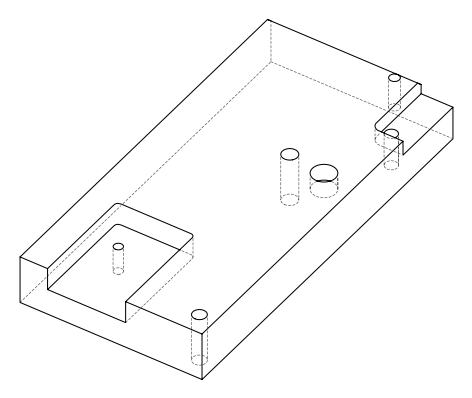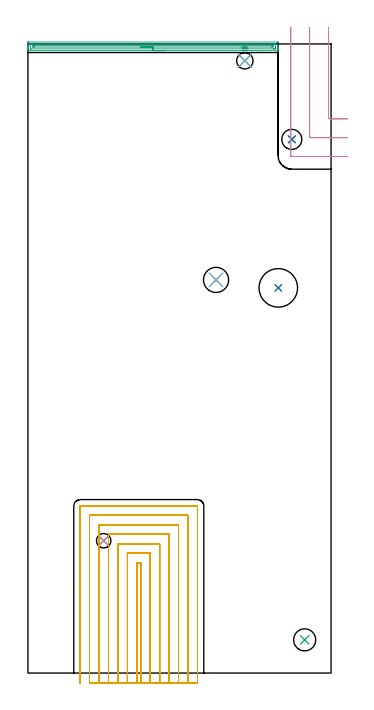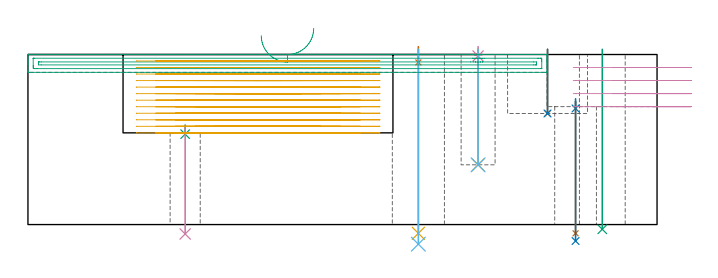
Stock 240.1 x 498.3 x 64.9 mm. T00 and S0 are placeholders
(PLAN: 17 operations, 13 tool changes, 72.8 min)
(1 SPOT_DRILL | STEP1HOLE | NXT0321_9005460120000 | 0.05 min | 182 mm3)
(2 SPOT_DRILL_1 | STEP1HOLE_1 | NXT0321_9005460120000 | 0.03 min | 2161 mm3)
(3 SPOT_DRILL_2 | STEP1HOLE_3 | NXT0321_9005460120000 | 0.04 min | 3265 mm3)
(4 SPOT_DRILL_3 | STEP1POCKET | NXT0321_9005460120000 | 0.03 min | 3 mm3)
(5 DRILL_THROUGH_HOLE_INTO_CENTER | STEP1HOLE | NXT0301_072 | 0.28 min | 5013 mm3)
(6 DRILL_TO_ENLARGE_THROUGH_HOLE | STEP1HOLE | UGT0301_265 | 0.3 min | 14946 mm3)
(7 DRILL_THROUGH_HOLE_INTO_CENTER_1 | STEP1HOLE_1 | NXT0301_072 | 0.21 min | 3621 mm3)
(8 DRILL_TO_ENLARGE_THROUGH_HOLE_1 | STEP1HOLE_1 | UGT0301_241 | 0.22 min | 7065 mm3)
(9 INDEXABLE_INSERT_DRILL_THROUGH_HOLE_FROM_SOLID | STEP1HOLE_2 | NXT0302_006 | 0.28 min | 15573 mm3)
(10 DRILL_THROUGH_HOLE_INTO_CENTER_2 | STEP1HOLE_3 | NXT0301_086 | 0.17 min | 3703 mm3)
(11 DRILL_BLIND_HOLE_INTO_CENTER | STEP1POCKET | NXT0301_042 | 0.18 min | 1607 mm3)
(12 DRILL_TO_ENLARGE_BLIND_HOLE | STEP1POCKET | UGT0301_374 | 0.18 min | 3950 mm3)
(13 INDEXABLE_INSERT_DRILL_BLIND_HOLE_FROM_SOLID | STEP1POCKET_1 | NXT0302_006 | 0.1 min | 5350 mm3)
(14 DRILL_TO_ENLARGE_BLIND_HOLE_1 | STEP1POCKET_1 | UGT0301_381 | 0.1 min | 11070 mm3)
(15 AREA_MILL | FG_CHAMFER_SURFACE | UGT0205_001 | 4.93 min | 4681 mm3)
(16 MILL_CORNER_NOTCH_RECTANGULAR | CORNER_NOTCH_RECTANGULAR | UGT0201_104 | Follow Part, ap 5, ae 75% | 3.1 min | 78365 mm3)
(17 MILL_SLOT | SLOT_PARTIAL_RECTANGULAR | NXT0201_013 | Follow Part, ap 2.5, ae 75% | 62.56 min | 419503 mm3)
(TOOL NXT0321_9005460120000 | NC Spot Drill, 142deg, 12mm, Carbide, Uncoated | D12 PA142 FL30 Z2)
(TOOL NXT0301_072 | Carbide Drill 10.1mm [860.1-1010-051A1-MM 2214] | D10.1 PA140 FL71 Z2)
(TOOL UGT0301_265 | Twist Drill 19.9 mm | D19.9 PA118 FL140 Z2)
(TOOL UGT0301_241 | Twist Drill 15.9 mm | D15.9 PA118 FL120 Z2)
(TOOL NXT0302_006 | Index. Insert Drill 17.5mm [880-D1750L25-05] | D17.5 PA176 FL88 Z2)
(TOOL NXT0301_086 | Carbide Drill 11.5mm [860.1-1150-035A1-MM 2214] | D11.5 PA140 FL55 Z2)
(TOOL NXT0301_042 | Carbide Drill 7.1mm [860.1-0710-057A1-MM 2214] | D7.1 PA140 FL85 Z2)
(TOOL UGT0301_374 | Twist Drill Flat Bottom 13 mm | D13 PA180 FL101 Z2)
(TOOL UGT0301_381 | Twist Drill Flat Bottom 30.5 mm | D30.5 PA180 FL175 Z2)
(TOOL UGT0205_001 | Chamfer Mill 20 x 3 x 45 deg. | D20 FL50 Z2)
(TOOL UGT0201_104 | End Mill 20 mm | D20 FL22 Z2)
(TOOL NXT0201_013 | ENDMILL 10mm | D10 FL30 Z4)
(OP 1 SPOT_DRILL)
G17 G21 G94 G90
T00 M6
G54
G17 G0 G90 X149. Y311.4 S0 M3
G43 Z74.9 H0
G94 G81 G98 Z61.9 F250. R67.9
G80
M5
M2
(OP 2 SPOT_DRILL_1)
G17 G21 G94 G90
T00 M6
G54
G17 G0 G90 X209. Y422.7 S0 M3
G43 Z74.9 H0
G94 G81 G98 Z44.316 F250. R48.
G80
M5
M2
(OP 3 SPOT_DRILL_2)
G17 G21 G94 G90
T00 M6
G54
G17 G0 G90 X60. Y104.8 S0 M3
G43 Z74.9 H0
G94 G81 G98 Z34.505 F250. R38.
G80
M5
M2
(OP 4 SPOT_DRILL_3)
G17 G21 G94 G90
T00 M6
G54
G17 G0 G90 X171.8 Y485. S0 M3
G43 Z74.9 H0
G94 G81 G98 Z64.336 F250. R67.9
G80
M5
M2
(OP 5 DRILL_THROUGH_HOLE_INTO_CENTER)
G17 G21 G94 G90
T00 M6
G54
G17 G0 G90 X149. Y311.4 S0 M3
G43 Z74.9 H1
G94 G73 G98 Z-3.338 F250. Q9.748 R66.9
G80
M5
M2
(OP 6 DRILL_TO_ENLARGE_THROUGH_HOLE)
G17 G21 G94 G90
T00 M6
G54
G17 G0 G90 X149. Y311.4 S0 M3
G43 Z74.9 H0
G94 G73 G98 Z-7.479 F250. Q18.095 R66.9
G80
M5
M2
(OP 7 DRILL_THROUGH_HOLE_INTO_CENTER_1)
G17 G21 G94 G90
T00 M6
G54
G17 G0 G90 X209. Y422.7 S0 M3
G43 Z74.9 H1
G94 G73 G98 Z-3.338 F250. Q9.668 R47.
G80
M5
M2
(OP 8 DRILL_TO_ENLARGE_THROUGH_HOLE_1)
G17 G21 G94 G90
T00 M6
G54
G17 G0 G90 X209. Y422.7 S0 M3
G43 Z74.9 H0
G94 G73 G98 Z-6.277 F250. Q12.819 R47.
G80
M5
M2
(OP 9 INDEXABLE_INSERT_DRILL_THROUGH_HOLE_FROM_SOLID)
G17 G21 G94 G90
T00 M6
G54
G17 G0 G90 X219.2 Y26.3 S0 M3
G43 Z74.9 H1
G94 G81 G98 Z-1.806 F250. R66.9
G80
M5
M2
(OP 10 DRILL_THROUGH_HOLE_INTO_CENTER_2)
G17 G21 G94 G90
T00 M6
G54
G17 G0 G90 X60. Y104.8 S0 M3
G43 Z74.9 H1
G94 G73 G98 Z-3.593 F250. Q9.648 R37.
G80
M5
M2
(OP 11 DRILL_BLIND_HOLE_INTO_CENTER)
G17 G21 G94 G90
T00 M6
G54
G17 G0 G90 X171.8 Y485. S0 M3
G43 Z74.9 H1
G94 G81 G98 Z22.8 F250. R66.9
G80
M5
M2
(OP 12 DRILL_TO_ENLARGE_BLIND_HOLE)
G17 G21 G94 G90
T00 M6
G54
G17 G0 G90 X171.8 Y485. S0 M3
G43 Z74.9 H0
G94 G73 G98 Z22.8 F250. Q10.525 R66.9
G80
M5
M2
(OP 13 INDEXABLE_INSERT_DRILL_BLIND_HOLE_FROM_SOLID)
G17 G21 G94 G90
T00 M6
G54
G17 G0 G90 X198.3 Y305.1 S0 M3
G43 Z74.9 H1
G94 G81 G98 Z42.4 F250. R66.9
G80
M5
M2
(OP 14 DRILL_TO_ENLARGE_BLIND_HOLE_1)
G17 G21 G94 G90
T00 M6
G54
G17 G0 G90 X198.3 Y305.1 S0 M3
G43 Z74.9 H0
G94 G81 G98 Z42.4 F250. R66.9
G80
M5
M2
(OP 15 AREA_MILL)
G17 G21 G94 G90
T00 M6
G54
G17 G0 G90 X109.051 Y493. S1061 M3
G43 Z74.9 H0
G94 G1 X109.013 Z74.028 F250.
X108.899 Z73.163
X108.71 Z72.311
X108.448 Z71.479
X108.114 Z70.673
X107.711 Z69.9
X107.242 Z69.164
X106.711 Z68.472
X106.122 Z67.829
X105.479 Z67.239
X104.787 Z66.708
X104.051 Z66.239
X103.277 Z65.837
X102.471 Z65.503
X101.639 Z65.24
X100.787 Z65.052
X99.922 Z64.938
X99.051 Z64.9
X0.141
X0.01 Y493.002 Z64.888
X0.002 Y493.106 Z64.786
X0. Y493.216 Z64.683
Y493.894 Z64.005
Y494.538 Z63.361
Y495.089 Z62.806
Y495.365 Z62.532
Y495.963 Z61.934
Y496.239 Z61.658
Y496.837 Z61.058
Y499.159 Z58.737
X0.003 Y499.458 Z58.438
X0.01 Y499.792 Z58.104
X0.24 Y499.797 Z58.101
X0.586 Y499.8 Z58.1
X197.514
X197.86 Y499.797 Z58.101
X198.09 Y499.792 Z58.104
X198.1 Y499.458 Z58.438
Y496.837 Z61.058
Y496.239 Z61.658
Y495.963 Z61.934
Y495.365 Z62.532
Y495.089 Z62.806
Y494.538 Z63.361
Y494.216 Z63.683
Y493.216 Z64.683
Y493.108 Z64.784
X198.09 Y493.002 Z64.888
X197.959 Y493. Z64.9
X173.409 Y493.009 Z64.891
X172.625 Y493.011 Z64.888
X172.564 Y493.013 Z64.887
X172.347 Y493.024 Z64.876
X172.213 Y493.031 Z64.869
X172.012 Y493.04 Z64.856
X171.847 Y493.039 Z64.851
X171.673 Y493.042 Z64.852
X171.62 Y493.043 Z64.853
X171.453 Y493.036 Z64.861
X170.958 Y493.009 Z64.89
X170.556 Y493.002 Z64.898
X169.89 Y493. Z64.899
X99.051 Z64.9
Y494.415 Z63.485
X2.368
X2.164 Y494.416 Z63.484
X2.037 Y494.42 Z63.48
X2.013 Y494.421 Z63.479
X2.008 Y494.436 Z63.464
X2.004 Y494.457 Z63.443
X2.001 Y494.576 Z63.324
X2. Y497.197 Z60.703
X2.004 Y497.71 Z60.19
X2.009 Y498.062 Z59.838
X2.033 Y498.379 Z59.521
X2.368 Y498.383 Z59.517
X2.572 Y498.385 Z59.515
X3.259 Y498.386 Z59.514
X3.462
X195.732 Y498.385 Z59.515
X195.936 Y498.384 Z59.516
X196.063 Y498.38 Z59.52
X196.087 Y498.379 Z59.521
X196.092 Y498.364 Z59.536
X196.096 Y498.343 Z59.558
X196.099 Y498.224 Z59.676
X196.1 Y495.602 Z62.298
X196.096 Y495.089 Z62.811
X196.091 Y494.737 Z63.163
X196.066 Y494.422 Z63.478
X195.732 Y494.418 Z63.482
X195.527 Y494.416 Z63.484
X194.841 Y494.415 Z63.485
X194.637
X174.135 Y494.423 Z63.477
X173.455 Y494.424 Z63.476
X173.241 Y494.426 Z63.474
X172.564 Y494.436 Z63.464
X171.673 Y494.452 Z63.448
X171.437 Y494.447 Z63.453
X170.782 Y494.426 Z63.474
X170.572 Y494.421 Z63.479
X169.89 Y494.416 Z63.484
X169.687 Y494.415 Z63.485
X99.051
Y495.829 Z62.071
X5.042
X4.286 Y495.83 Z62.07
X4.15 Y495.832 Z62.068
X4.022 Y495.835 Z62.065
X4.01 Y495.963 Z61.937
X4.004 Y496.106 Z61.794
X4.01 Y496.837 Z61.063
X4.02 Y496.964 Z60.936
X5.042 Y496.971 Z60.929
X193.058
X193.814 Y496.97 Z60.93
X193.949 Y496.968 Z60.932
X194.078 Y496.965 Z60.935
X194.09 Y496.837 Z61.063
X194.096 Y496.693 Z61.207
X194.09 Y495.963 Z61.937
X194.078 Y495.837 Z62.063
X193.058 Y495.83 Z62.07
X173.583 Y495.838 Z62.062
X173.455
X172.683 Y495.846 Z62.054
X172.564 Y495.849 Z62.051
X171.77 Y495.868 Z62.032
X171.673 Y495.867 Z62.033
X170.902 Y495.845 Z62.055
X170.782 Y495.842 Z62.058
X170.025 Y495.831 Z62.069
X168.999 Y495.829 Z62.071
X99.051
X98.179 Z62.109
X97.314 Z62.223
X96.463 Z62.412
X95.631 Z62.674
X94.825 Z63.008
X94.051 Z63.411
X93.315 Z63.88
X92.623 Z64.411
X91.98 Z65.
X91.39 Z65.643
X90.859 Z66.336
X90.391 Z67.071
X89.988 Z67.845
X89.654 Z68.651
X89.392 Z69.483
X89.203 Z70.335
X89.089 Z71.2
X89.051 Z72.071
G0 Z74.9
M5
M2
(OP 16 MILL_CORNER_NOTCH_RECTANGULAR)
G17 G21 G94 G90
T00 M6
G54
G17 G0 G90 X238.1 Y511.3 S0 M3
G43 Z74.929 H0
Z59.947
G94 G1 Y508.3 F250.
Y440.095 F500.
G3 X239.095 Y439.1 R1.
G1 X250.1
X253.1 F250.
G0 Z74.929
X223.1 Y511.3
Z59.947
G1 Y508.3
Y425.095 F500.
G3 X224.095 Y424.1 R1.
G1 X250.1
X253.1 F250.
G0 Z74.929
X208.1 Y511.3
Z59.947
G1 Y508.3
Y410.095 F500.
G3 X209.095 Y409.1 R1.
G1 X250.1
X253.1 F250.
G0 Z74.929
X238.1 Y511.3
Z54.965
G1 Y508.3
Y440.095 F500.
G3 X239.095 Y439.1 R1.
G1 X250.1
X253.1 F250.
G0 Z74.929
X223.1 Y511.3
Z54.965
G1 Y508.3
Y425.095 F500.
G3 X224.095 Y424.1 R1.
G1 X250.1
X253.1 F250.
G0 Z74.929
X208.1 Y511.3
Z54.965
G1 Y508.3
Y410.095 F500.
G3 X209.095 Y409.1 R1.
G1 X250.1
X253.1 F250.
G0 Z74.929
X238.1 Y511.3
Z49.982
G1 Y508.3
Y440.095 F500.
G3 X239.095 Y439.1 R1.
G1 X250.1
X253.1 F250.
G0 Z74.929
X223.1 Y511.3
Z49.982
G1 Y508.3
Y425.095 F500.
G3 X224.095 Y424.1 R1.
G1 X250.1
X253.1 F250.
G0 Z74.929
X208.1 Y511.3
Z49.982
G1 Y508.3
Y410.095 F500.
G3 X209.095 Y409.1 R1.
G1 X250.1
X253.1 F250.
G0 Z74.929
X238.1 Y511.3
Z45.
G1 Y508.3
Y440.095 F500.
G3 X239.095 Y439.1 R1.
G1 X250.1
X253.1 F250.
G0 Z74.929
X223.1 Y511.3
Z45.
G1 Y508.3
Y425.095 F500.
G3 X224.095 Y424.1 R1.
G1 X250.1
X253.1 F250.
G0 Z74.929
X208.1 Y511.3
Z45.
G1 Y508.3
Y410.095 F500.
G3 X209.095 Y409.1 R1.
G1 X250.1
X253.1 F250.
G0 Z74.929
M5
M2
(OP 17 MILL_SLOT)
G17 G21 G94 G90
T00 M6
G54
G17 G0 G90 X89.3 Y-8. S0 M3
G43 Z74.929 H0
Z62.435
G94 G1 Y-5. F250.
Y87.4 F500.
X86.3
Y-5.
Y-8. F250.
X96.8
Y-5.
Y94.9 F500.
X78.8
Y-5.
Y-8. F250.
X104.3
Y-5.
Y102.4 F500.
X71.3
Y-5.
Y-8. F250.
X111.8
Y-5.
Y109.9 F500.
X63.8
Y-5.
Y-8. F250.
X119.3
Y-5.
Y117.4 F500.
X56.3
Y-5.
Y-8. F250.
X126.8
Y-5.
Y124.9 F500.
X48.8
Y-5.
Y-8. F250.
X134.3
Y-5.
Y132.2 F500.
G3 X134.1 Y132.4 R0.2
G1 X41.5
G3 X41.3 Y132.2 R0.2
G1 Y-5.
Y-8. F250.
G0 X89.3 Z59.941
G1 Y-5.
Y87.4 F500.
X86.3
Y-5.
Y-8. F250.
X96.8
Y-5.
Y94.9 F500.
X78.8
Y-5.
Y-8. F250.
X104.3
Y-5.
Y102.4 F500.
X71.3
Y-5.
Y-8. F250.
X111.8
Y-5.
Y109.9 F500.
X63.8
Y-5.
Y-8. F250.
X119.3
Y-5.
Y117.4 F500.
X56.3
Y-5.
Y-8. F250.
X126.8
Y-5.
Y124.9 F500.
X48.8
Y-5.
Y-8. F250.
X134.3
Y-5.
Y132.2 F500.
G3 X134.1 Y132.4 R0.2
G1 X41.5
G3 X41.3 Y132.2 R0.2
G1 Y-5.
Y-8. F250.
G0 X89.3 Z57.447
G1 Y-5.
Y87.4 F500.
X86.3
Y-5.
Y-8. F250.
X96.8
Y-5.
Y94.9 F500.
X78.8
Y-5.
Y-8. F250.
X104.3
Y-5.
Y102.4 F500.
X71.3
Y-5.
Y-8. F250.
X111.8
Y-5.
Y109.9 F500.
X63.8
Y-5.
Y-8. F250.
X119.3
Y-5.
Y117.4 F500.
X56.3
Y-5.
Y-8. F250.
X126.8
Y-5.
Y124.9 F500.
X48.8
Y-5.
Y-8. F250.
X134.3
Y-5.
Y132.2 F500.
G3 X134.1 Y132.4 R0.2
G1 X41.5
G3 X41.3 Y132.2 R0.2
G1 Y-5.
Y-8. F250.
G0 X89.3 Z54.953
G1 Y-5.
Y87.4 F500.
X86.3
Y-5.
Y-8. F250.
X96.8
Y-5.
Y94.9 F500.
X78.8
Y-5.
Y-8. F250.
X104.3
Y-5.
Y102.4 F500.
X71.3
Y-5.
Y-8. F250.
X111.8
Y-5.
Y109.9 F500.
X63.8
Y-5.
Y-8. F250.
X119.3
Y-5.
Y117.4 F500.
X56.3
Y-5.
Y-8. F250.
X126.8
Y-5.
Y124.9 F500.
X48.8
Y-5.
Y-8. F250.
X134.3
Y-5.
Y132.2 F500.
G3 X134.1 Y132.4 R0.2
G1 X41.5
G3 X41.3 Y132.2 R0.2
G1 Y-5.
Y-8. F250.
G0 X89.3 Z52.459
G1 Y-5.
Y87.4 F500.
X86.3
Y-5.
Y-8. F250.
X96.8
Y-5.
Y94.9 F500.
X78.8
Y-5.
Y-8. F250.
X104.3
Y-5.
Y102.4 F500.
X71.3
Y-5.
Y-8. F250.
X111.8
Y-5.
Y109.9 F500.
X63.8
Y-5.
Y-8. F250.
X119.3
Y-5.
Y117.4 F500.
X56.3
Y-5.
Y-8. F250.
X126.8
Y-5.
Y124.9 F500.
X48.8
Y-5.
Y-8. F250.
X134.3
Y-5.
Y132.2 F500.
G3 X134.1 Y132.4 R0.2
G1 X41.5
G3 X41.3 Y132.2 R0.2
G1 Y-5.
Y-8. F250.
G0 X89.3 Z49.965
G1 Y-5.
Y87.4 F500.
X86.3
Y-5.
Y-8. F250.
X96.8
Y-5.
Y94.9 F500.
X78.8
Y-5.
Y-8. F250.
X104.3
Y-5.
Y102.4 F500.
X71.3
Y-5.
Y-8. F250.
X111.8
Y-5.
Y109.9 F500.
X63.8
Y-5.
Y-8. F250.
X119.3
Y-5.
Y117.4 F500.
X56.3
Y-5.
Y-8. F250.
X126.8
Y-5.
Y124.9 F500.
X48.8
Y-5.
Y-8. F250.
X134.3
Y-5.
Y132.2 F500.
G3 X134.1 Y132.4 R0.2
G1 X41.5
G3 X41.3 Y132.2 R0.2
G1 Y-5.
Y-8. F250.
G0 X89.3 Z47.47
G1 Y-5.
Y87.4 F500.
X86.3
Y-5.
Y-8. F250.
X96.8
Y-5.
Y94.9 F500.
X78.8
Y-5.
Y-8. F250.
X104.3
Y-5.
Y102.4 F500.
X71.3
Y-5.
Y-8. F250.
X111.8
Y-5.
Y109.9 F500.
X63.8
Y-5.
Y-8. F250.
X119.3
Y-5.
Y117.4 F500.
X56.3
Y-5.
Y-8. F250.
X126.8
Y-5.
Y124.9 F500.
X48.8
Y-5.
Y-8. F250.
X134.3
Y-5.
Y132.2 F500.
G3 X134.1 Y132.4 R0.2
G1 X41.5
G3 X41.3 Y132.2 R0.2
G1 Y-5.
Y-8. F250.
G0 X89.3 Z44.976
G1 Y-5.
Y87.4 F500.
X86.3
Y-5.
Y-8. F250.
X96.8
Y-5.
Y94.9 F500.
X78.8
Y-5.
Y-8. F250.
X104.3
Y-5.
Y102.4 F500.
X71.3
Y-5.
Y-8. F250.
X111.8
Y-5.
Y109.9 F500.
X63.8
Y-5.
Y-8. F250.
X119.3
Y-5.
Y117.4 F500.
X56.3
Y-5.
Y-8. F250.
X126.8
Y-5.
Y124.9 F500.
X48.8
Y-5.
Y-8. F250.
X134.3
Y-5.
Y132.2 F500.
G3 X134.1 Y132.4 R0.2
G1 X41.5
G3 X41.3 Y132.2 R0.2
G1 Y-5.
Y-8. F250.
G0 X89.3 Z42.482
G1 Y-5.
Y87.4 F500.
X86.3
Y-5.
Y-8. F250.
X96.8
Y-5.
Y94.9 F500.
X78.8
Y-5.
Y-8. F250.
X104.3
Y-5.
Y102.4 F500.
X71.3
Y-5.
Y-8. F250.
X111.8
Y-5.
Y109.9 F500.
X63.8
Y-5.
Y-8. F250.
X119.3
Y-5.
Y117.4 F500.
X56.3
Y-5.
Y-8. F250.
X126.8
Y-5.
Y124.9 F500.
X48.8
Y-5.
Y-8. F250.
X134.3
Y-5.
Y132.2 F500.
G3 X134.1 Y132.4 R0.2
G1 X41.5
G3 X41.3 Y132.2 R0.2
G1 Y-5.
Y-8. F250.
G0 X89.3 Z39.988
G1 Y-5.
Y87.4 F500.
X86.3
Y-5.
Y-8. F250.
X96.8
Y-5.
Y94.9 F500.
X78.8
Y-5.
Y-8. F250.
X104.3
Y-5.
Y102.4 F500.
X71.3
Y-5.
Y-8. F250.
X111.8
Y-5.
Y109.9 F500.
X63.8
Y-5.
Y-8. F250.
X119.3
Y-5.
Y117.4 F500.
X56.3
Y-5.
Y-8. F250.
X126.8
Y-5.
Y124.9 F500.
X48.8
Y-5.
Y-8. F250.
X134.3
Y-5.
Y132.2 F500.
G3 X134.1 Y132.4 R0.2
G1 X41.5
G3 X41.3 Y132.2 R0.2
G1 Y-5.
Y-8. F250.
G0 X89.3 Z37.494
G1 Y-5.
Y87.4 F500.
X86.3
Y-5.
Y-8. F250.
X96.8
Y-5.
Y94.9 F500.
X78.8
Y-5.
Y-8. F250.
X104.3
Y-5.
Y102.4 F500.
X71.3
Y-5.
Y-8. F250.
X111.8
Y-5.
Y109.9 F500.
X63.8
Y-5.
Y-8. F250.
X119.3
Y-5.
Y117.4 F500.
X56.3
Y-5.
Y-8. F250.
X126.8
Y-5.
Y124.9 F500.
X48.8
Y-5.
Y-8. F250.
X134.3
Y-5.
Y132.2 F500.
G3 X134.1 Y132.4 R0.2
G1 X41.5
G3 X41.3 Y132.2 R0.2
G1 Y-5.
Y-8. F250.
G0 X89.3 Z35.
G1 Y-5.
Y87.4 F500.
X86.3
Y-5.
Y-8. F250.
X96.8
Y-5.
Y94.9 F500.
X78.8
Y-5.
Y-8. F250.
X104.3
Y-5.
Y102.4 F500.
X71.3
Y-5.
Y-8. F250.
X111.8
Y-5.
Y109.9 F500.
X63.8
Y-5.
Y-8. F250.
X119.3
Y-5.
Y117.4 F500.
X56.3
Y-5.
Y-8. F250.
X126.8
Y-5.
Y124.9 F500.
X48.8
Y-5.
Y-8. F250.
X134.3
Y-5.
Y132.2 F500.
G3 X134.1 Y132.4 R0.2
G1 X41.5
G3 X41.3 Y132.2 R0.2
G1 Y-5.
Y-8. F250.
G0 Z74.929
M5
M2
